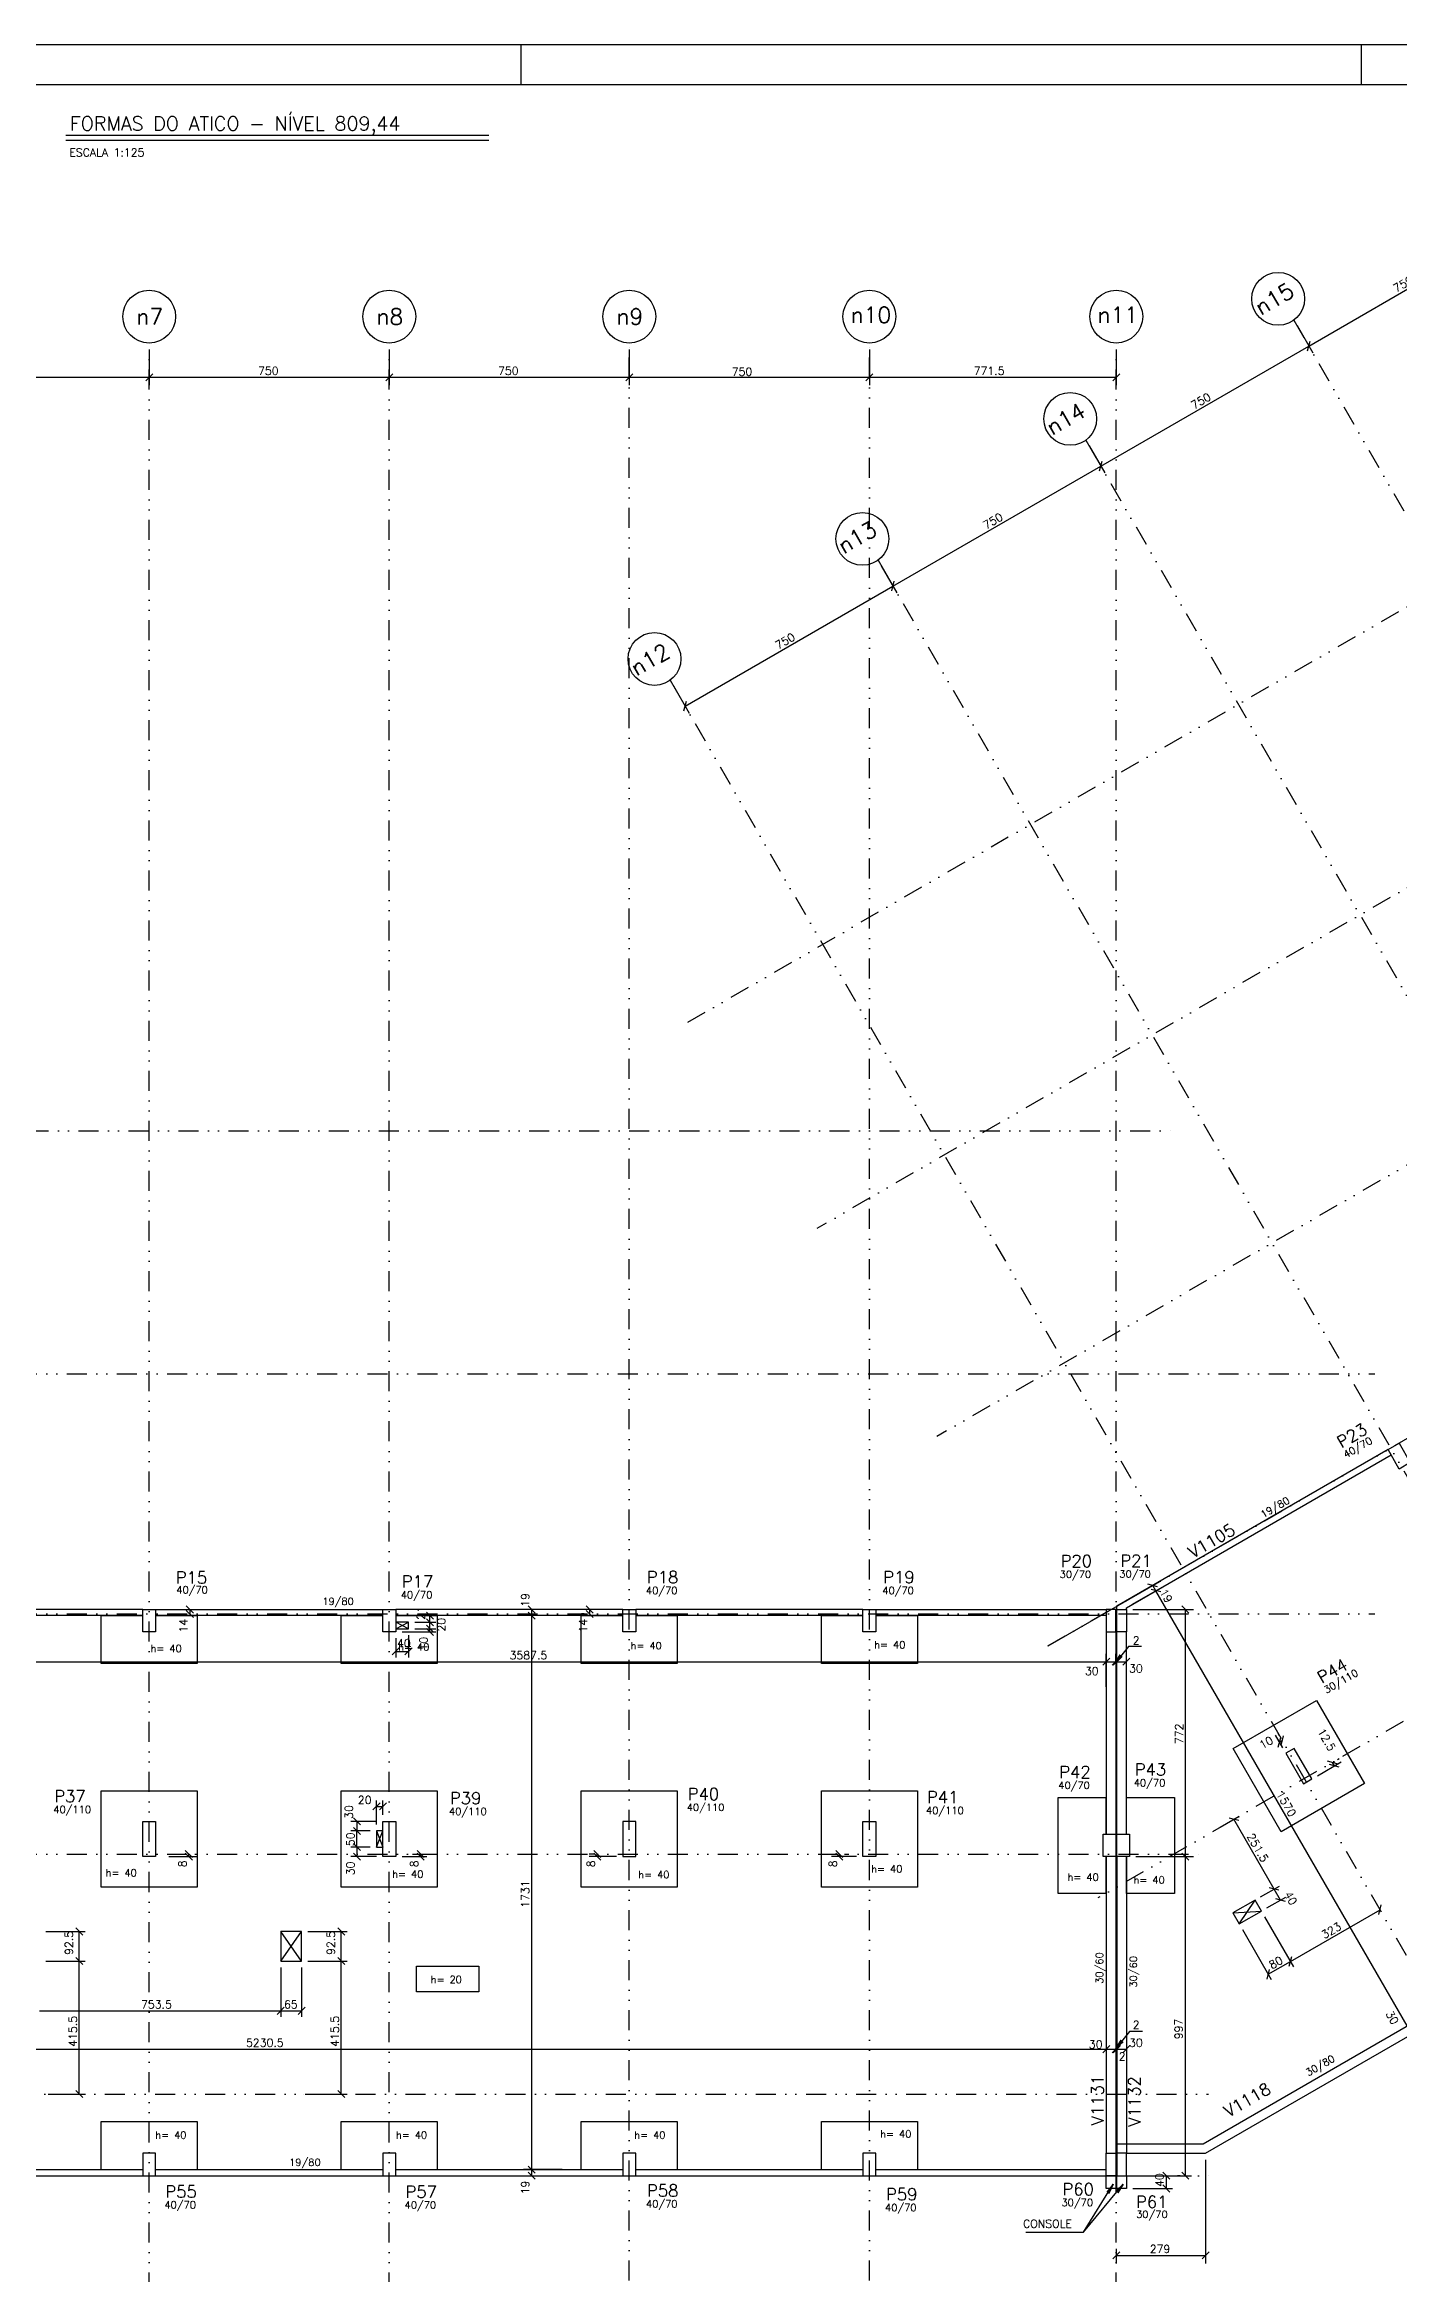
# Model space of a CAD drawing. Extents: x 553966 to 568841, y -373 to 10140.
# Drawn here: x 560377 to 564607, y 3177 to 10140 of the extents above; entities that cross this region are included whole.
import ezdxf

# ---------------------------------------------------------------- set-up
doc = ezdxf.new("R2010")
doc.units = 0
doc.header["$LTSCALE"] = 125
doc.header["$MEASUREMENT"] = 0
doc.linetypes.add('DIVIDE', pattern=[1.25, 0.5, -0.25, 0, -0.25, 0, -0.25])
doc.layers.get('0').update_dxf_attribs({"linetype": 'CONTINUOUS'})
for name, color, linetype in [('205', 14, 'DIVIDE'), ('216', 7, 'CONTINUOUS'), ('220', 4, 'CONTINUOUS'), ('221', 5, 'CONTINUOUS'), ('222', 6, 'CONTINUOUS'), ('238', 11, 'CONTINUOUS'), ('239', 4, 'CONTINUOUS'), ('250', 5, 'CONTINUOUS')]:
    doc.layers.add(name, color=color, linetype=linetype)
doc.styles.get("Standard").update_dxf_attribs({"font": 'ROMANS.SHX'})

msp = doc.modelspace()

# ---------------------------------------------------------------- linework, layer by layer
for p, q in [((553965.8, 10139.9), (568840.8, 10139.9)), ((561865.8, 10014.9), (561865.8, 10139.9)), ((564490.8, 10014.9), (564490.8, 10139.9)), ((564490.8, 10014.9), (564490.8, 10139.9))]:
    msp.add_line(p, q)
at = {"layer": '205'}
for p, q in [((566504, 9462.8), (562381.7, 7082.8)), ((564279.7, 9279.1), (567177, 4260.9)), ((560703.6, 2803.8), (560703.6, 9207.4)), ((561453.6, 2803.8), (561453.6, 9207.4)), ((562203.6, 2841.3), (562203.6, 9207.4)), ((562953.6, 2841.3), (562953.6, 9207.4)), ((563725.1, 2803.8), (563725.1, 9207.4)), ((563630.2, 8904.1), (566469.8, 3985.8)), ((566883.8, 8805), (562789.4, 6441.1)), ((562980.7, 8529.1), (565603.1, 3986.9)), ((562331.2, 8154.1), (564953.6, 3611.9)), ((567259.1, 8155.7), (563164.4, 5791.6)), ((567629, 7514.2), (563494.4, 5127.1)), ((568008.8, 6856.5), (563667.4, 4350)), ((558135.7, 6746.4), (563913.8, 6746.4)), ((554501.3, 5986.9), (564533.2, 5986.9)), ((554501.3, 5236.9), (564533.2, 5236.9)), ((554501.3, 4486.9), (563996.4, 4486.9)), ((554463.8, 3736.9), (564012.9, 3736.9)), ((554501.3, 3481.9), (564029.4, 3481.9))]:
    msp.add_line(p, q, dxfattribs=at)
at = {"layer": '216'}
for p, q in [((564322.4, 9183.1), (564330.5, 9213.3)), ((564322.4, 9183.1), (564330.5, 9213.3)), ((560692.6, 9089.6), (560714.7, 9111.7)), ((560692.6, 9089.6), (560714.7, 9111.7)), ((561442.6, 9089.6), (561464.7, 9111.7)), ((561442.6, 9089.6), (561464.7, 9111.7)), ((562192.6, 9089.6), (562214.7, 9111.7)), ((562192.6, 9089.6), (562214.7, 9111.7)), ((562942.6, 9089.6), (562964.7, 9111.7)), ((562942.6, 9089.6), (562964.7, 9111.7)), ((563714.1, 9089.6), (563736.2, 9111.7)), ((563672.9, 8808.1), (563681, 8838.3)), ((563672.9, 8808.1), (563681, 8838.3)), ((563023.4, 8433.1), (563031.4, 8463.3)), ((563023.4, 8433.1), (563031.4, 8463.3)), ((562373.8, 8058.1), (562381.9, 8088.3)), ((563854.2, 5322.1), (563824, 5330.2)), ((563863.7, 5305.6), (563833.5, 5313.7)), ((563863.7, 5305.6), (563833.5, 5313.7)), ((560819.4, 5262), (560841.5, 5239.9)), ((560819.4, 5248), (560841.5, 5225.9)), ((561909.5, 5239.9), (561887.4, 5262)), ((561909.5, 5220.9), (561887.4, 5243)), ((561909.5, 5220.9), (561887.4, 5243)), ((562068.6, 5262), (562090.7, 5239.9)), ((562068.6, 5248), (562090.7, 5225.9)), ((563952.1, 5239.9), (563930, 5262)), ((563952.1, 5239.9), (563930, 5262)), ((563682.6, 5076.8), (563704.7, 5098.9)), ((563682.6, 5076.8), (563704.7, 5098.9)), ((563682.6, 5076.8), (563704.7, 5098.9)), ((563712.6, 5076.8), (563734.7, 5098.9)), ((563712.6, 5076.8), (563734.7, 5098.9)), ((563715.6, 5076.8), (563737.7, 5098.9)), ((563715.6, 5076.8), (563737.7, 5098.9)), ((563745.6, 5076.8), (563767.7, 5098.9)), ((564231.1, 4821.3), (564239.2, 4851.5)), ((564239.7, 4826.3), (564247.8, 4856.5)), ((564415.3, 4769), (564385.1, 4777.1)), ((564421.5, 4758.2), (564391.3, 4766.3)), ((560838.4, 4475.9), (560816.3, 4498)), ((560838.4, 4467.9), (560816.3, 4490)), ((562114.5, 4475.9), (562092.4, 4498)), ((562114.5, 4467.9), (562092.4, 4490)), ((562870.9, 4475.9), (562848.8, 4498)), ((562870.9, 4467.9), (562848.8, 4490)), ((563952.1, 4467.9), (563930, 4490)), ((563952.1, 4467.9), (563930, 4490)), ((563682.6, 3866.3), (563704.7, 3888.4)), ((563682.6, 3866.3), (563704.7, 3888.4)), ((563682.6, 3866.3), (563704.7, 3888.4)), ((563682.6, 3866.3), (563704.7, 3888.4)), ((563682.6, 3866.3), (563704.7, 3888.4)), ((563682.6, 3866.3), (563704.7, 3888.4)), ((563712.6, 3866.3), (563734.7, 3888.4)), ((563712.6, 3866.3), (563734.7, 3888.4)), ((563715.6, 3866.3), (563737.7, 3888.4)), ((563715.6, 3866.3), (563737.7, 3888.4)), ((563745.6, 3866.3), (563767.7, 3888.4)), ((563767.7, 3888.4), (563745.6, 3866.3)), ((561909.5, 3489.9), (561887.4, 3512)), ((561909.5, 3489.9), (561887.4, 3512)), ((561909.5, 3489.9), (561887.4, 3512)), ((561909.5, 3470.9), (561887.4, 3493)), ((563892.6, 3470.9), (563870.5, 3493)), ((563952.1, 3470.9), (563930, 3493)), ((563952.1, 3470.9), (563930, 3493)), ((563892.6, 3430.9), (563870.5, 3453)), ((563714.1, 3222.1), (563736.2, 3244.2)), ((563993.1, 3222.1), (564015.2, 3244.2))]:
    msp.add_line(p, q, dxfattribs=at)
at = {"layer": '216', "color": 7, "linetype": 'Continuous'}
for p, q in [((561567.3, 5231.9), (561567.3, 5231.9)), ((561591.9, 5220.9), (561569.8, 5243)), ((561473.6, 5180.9), (561473.6, 5180.9)), ((561473.6, 5180.9), (561473.6, 5180.9)), ((561513.6, 5210.9), (561513.6, 5210.9)), ((561513.6, 5210.9), (561513.6, 5210.9)), ((561513.6, 5190.9), (561513.6, 5190.9)), ((561513.6, 5190.9), (561513.6, 5190.9)), ((561513.6, 5190.9), (561513.6, 5190.9)), ((561591.9, 5199.9), (561569.8, 5222)), ((561591.9, 5199.9), (561569.8, 5222)), ((561591.9, 5179.9), (561569.8, 5202)), ((561591.9, 5179.9), (561569.8, 5202)), ((561591.9, 5169.9), (561569.8, 5192)), ((561462.6, 5109), (561484.7, 5131.1)), ((561502.6, 5109), (561524.7, 5131.1)), ((561341.4, 4600), (561363.5, 4577.9)), ((561402.6, 4624.8), (561424.7, 4646.9)), ((561422.6, 4624.8), (561444.7, 4646.9)), ((564107.7, 4591.4), (564077.5, 4599.5)), ((561341.4, 4570), (561363.5, 4547.9)), ((561363.5, 4547.9), (561341.4, 4570)), ((561413.6, 4558.9), (561413.6, 4558.9)), ((561413.6, 4558.9), (561413.6, 4558.9)), ((561413.6, 4558.9), (561413.6, 4558.9)), ((561433.6, 4588.9), (561433.6, 4588.9)), ((561433.6, 4588.9), (561433.6, 4588.9)), ((564032.8, 4560.9), (564032.8, 4560.9)), ((561363.5, 4497.9), (561341.4, 4520)), ((561341.4, 4520), (561363.5, 4497.9)), ((561341.4, 4490), (561363.5, 4467.9)), ((561352.4, 4508.9), (561352.4, 4508.9)), ((561413.6, 4508.9), (561413.6, 4508.9)), ((561433.6, 4478.9), (561433.6, 4478.9)), ((561473.6, 4478.9), (561473.6, 4478.9)), ((561506, 4486.9), (561506, 4486.9)), ((561562.8, 4475.9), (561540.7, 4498)), ((561562.8, 4467.9), (561540.7, 4490)), ((564158.5, 4343.1), (564158.5, 4343.1)), ((564158.5, 4343.1), (564158.5, 4343.1)), ((564233.4, 4373.6), (564203.2, 4381.7)), ((564233.4, 4373.6), (564203.2, 4381.7)), ((564253.4, 4339), (564223.2, 4347)), ((564545, 4297.6), (564553.1, 4327.8)), ((560496.2, 4233.9), (560474.1, 4256)), ((561314.7, 4233.9), (561292.6, 4256)), ((564109.2, 4268.5), (564109.2, 4268.5)), ((564178.5, 4308.5), (564178.5, 4308.5)), ((564178.5, 4308.5), (564178.5, 4308.5)), ((564178.5, 4308.5), (564178.5, 4308.5)), ((564549, 4312.7), (564549, 4312.7)), ((561179.6, 4244.9), (561179.6, 4244.9)), ((560496.2, 4141.4), (560474.1, 4163.5)), ((560496.2, 4141.4), (560474.1, 4163.5)), ((561114.6, 4152.4), (561114.6, 4152.4)), ((561179.6, 4152.4), (561179.6, 4152.4)), ((561179.6, 4152.4), (561179.6, 4152.4)), ((561179.6, 4152.4), (561179.6, 4152.4)), ((561314.7, 4141.4), (561292.6, 4163.5)), ((561314.7, 4141.4), (561292.6, 4163.5)), ((564196, 4096.1), (564204.1, 4126.3)), ((564265.2, 4136.1), (564273.3, 4166.3)), ((564265.2, 4136.1), (564273.3, 4166.3)), ((561103.6, 3986.1), (561125.7, 4008.2)), ((561103.6, 3986.1), (561125.7, 4008.2)), ((561114.6, 3997.2), (561114.6, 3997.2)), ((561168.6, 3986.1), (561190.7, 4008.2)), ((560496.2, 3725.9), (560474.1, 3748)), ((561185.7, 3736.9), (561185.7, 3736.9)), ((561314.7, 3725.9), (561292.6, 3748))]:
    msp.add_line(p, q, dxfattribs=at)
at = {"layer": '220'}
for points in [[(564643.7, 5709.8), (564609, 5689.8), (564574, 5750.4), (564608.7, 5770.4), (564643.7, 5709.8)], [(560683.6, 5250.9), (560723.6, 5250.9), (560723.6, 5180.9), (560683.6, 5180.9), (560683.6, 5250.9)], [(561433.6, 5250.9), (561473.6, 5250.9), (561473.6, 5180.9), (561433.6, 5180.9), (561433.6, 5250.9)], [(562183.6, 5250.9), (562223.6, 5250.9), (562223.6, 5180.9), (562183.6, 5180.9), (562183.6, 5250.9)], [(562933.6, 5250.9), (562973.6, 5250.9), (562973.6, 5180.9), (562933.6, 5180.9), (562933.6, 5250.9)], [(563723.6, 5250.9), (563693.6, 5250.9), (563693.6, 5180.9), (563723.6, 5180.9), (563723.6, 5250.9)], [(563726.6, 5250.9), (563756.6, 5250.9), (563756.6, 5180.9), (563726.6, 5180.9), (563726.6, 5250.9)], [(564281, 4816.9), (564255.1, 4801.9), (564310.1, 4706.6), (564336, 4721.6), (564281, 4816.9)], [(560723.6, 4478.9), (560683.6, 4478.9), (560683.6, 4588.9), (560723.6, 4588.9), (560723.6, 4478.9)], [(561473.6, 4478.9), (561433.6, 4478.9), (561433.6, 4588.9), (561473.6, 4588.9), (561473.6, 4478.9)], [(562223.6, 4588.9), (562183.6, 4588.9), (562183.6, 4478.9), (562223.6, 4478.9), (562223.6, 4588.9)], [(562933.6, 4588.9), (562973.6, 4588.9), (562973.6, 4478.9), (562933.6, 4478.9), (562933.6, 4588.9)], [(563683.6, 4548.9), (563723.6, 4548.9), (563723.6, 4478.9), (563683.6, 4478.9), (563683.6, 4548.9)], [(563726.6, 4548.9), (563766.6, 4548.9), (563766.6, 4478.9), (563726.6, 4478.9), (563726.6, 4548.9)], [(560723.6, 3551.9), (560683.6, 3551.9), (560683.6, 3481.9), (560723.6, 3481.9), (560723.6, 3551.9)], [(561473.6, 3551.9), (561433.6, 3551.9), (561433.6, 3481.9), (561473.6, 3481.9), (561473.6, 3551.9)], [(562223.6, 3551.9), (562183.6, 3551.9), (562183.6, 3481.9), (562223.6, 3481.9), (562223.6, 3551.9)], [(562973.6, 3551.9), (562933.6, 3551.9), (562933.6, 3481.9), (562973.6, 3481.9), (562973.6, 3551.9)], [(563723.6, 3481.9), (563693.6, 3481.9), (563693.6, 3551.9), (563723.6, 3551.9), (563723.6, 3481.9)], [(563756.6, 3551.9), (563726.6, 3551.9), (563726.6, 3481.9), (563756.6, 3481.9), (563756.6, 3551.9)]]:
    msp.add_lwpolyline(points, dxfattribs=at)
at = {"layer": '221'}
msp.add_line((560442.9, 9841.4), (561764.2, 9841.4), dxfattribs=at)
for centre in [(564230.7, 9345.5), (560703.6, 9289.9), (561453.6, 9289.9), (562203.6, 9289.9), (562953.6, 9289.9), (563725.1, 9289.9), (563581.2, 8970.5), (562931.7, 8595.5), (562282.2, 8220.5)]:
    msp.add_circle(centre, 82.5, dxfattribs=at)
at = {"layer": '222'}
for p, q in [((554278.3, 10014.9), (568715.8, 10014.9)), ((560442.9, 9856.4), (561764.2, 9856.4))]:
    msp.add_line(p, q, dxfattribs=at)
at = {"layer": '238'}
for p, q in [((564574, 5750.4), (563726.6, 5261.2)), ((563756.6, 5256.6), (564583.5, 5734)), ((560683.6, 5250.9), (560110.1, 5250.9)), ((560683.6, 5231.9), (560110.1, 5231.9)), ((560553.6, 5081.9), (560553.6, 5231.9)), ((560553.6, 5231.9), (560683.6, 5231.9)), ((560723.6, 5250.9), (561433.6, 5250.9)), ((561433.6, 5231.9), (560723.6, 5231.9)), ((560723.6, 5231.9), (560853.6, 5231.9)), ((560853.6, 5231.9), (560853.6, 5081.9)), ((561303.6, 5081.9), (561303.6, 5231.9)), ((561303.6, 5231.9), (561433.6, 5231.9)), ((562183.6, 5250.9), (561473.6, 5250.9)), ((562183.6, 5231.9), (561473.6, 5231.9)), ((561473.6, 5231.9), (561603.6, 5231.9)), ((561603.6, 5231.9), (561603.6, 5081.9)), ((562053.6, 5081.9), (562053.6, 5231.9)), ((562053.6, 5231.9), (562183.6, 5231.9)), ((562933.6, 5250.9), (562223.6, 5250.9)), ((562933.6, 5231.9), (562223.6, 5231.9)), ((562223.6, 5231.9), (562353.6, 5231.9)), ((562353.6, 5231.9), (562353.6, 5081.9)), ((562803.6, 5081.9), (562803.6, 5231.9)), ((562803.6, 5231.9), (562933.6, 5231.9)), ((562973.6, 5250.9), (563693.6, 5250.9)), ((563693.6, 5231.9), (562973.6, 5231.9)), ((562973.6, 5231.9), (563103.6, 5231.9)), ((563103.6, 5231.9), (563103.6, 5081.9)), ((563726.6, 5250.9), (563726.6, 5261.2)), ((563756.6, 5250.9), (563756.6, 5256.6)), ((563693.6, 5181.9), (563693.6, 4548.9)), ((563723.6, 5181.9), (563723.6, 4548.9)), ((563726.6, 4548.9), (563726.6, 5181.9)), ((563756.6, 4548.9), (563756.6, 5181.9)), ((560853.6, 5081.9), (560553.6, 5081.9)), ((561603.6, 5081.9), (561303.6, 5081.9)), ((562353.6, 5081.9), (562053.6, 5081.9)), ((563103.6, 5081.9), (562803.6, 5081.9)), ((563543.6, 4663.9), (563693.6, 4663.9)), ((563543.6, 4363.9), (563543.6, 4663.9)), ((563693.6, 4548.9), (563693.6, 4663.9)), ((563756.6, 4663.9), (563906.6, 4663.9)), ((563756.6, 4548.9), (563756.6, 4663.9)), ((563906.6, 4663.9), (563906.6, 4363.9)), ((563693.6, 4478.9), (563693.6, 3551.9)), ((563693.6, 4363.9), (563693.6, 4478.9)), ((563723.6, 4478.9), (563723.6, 3551.9)), ((563726.6, 4478.9), (563726.6, 3551.9)), ((563756.6, 4478.9), (563756.6, 3551.9)), ((563756.6, 4363.9), (563756.6, 4478.9)), ((563693.6, 4363.9), (563543.6, 4363.9)), ((563906.6, 4363.9), (563756.6, 4363.9)), ((563996.1, 3581.9), (564744.5, 4014)), ((564004.2, 3551.9), (564724.9, 3968.1)), ((560553.6, 3500.9), (560553.6, 3650.9)), ((560553.6, 3650.9), (560853.6, 3650.9)), ((560853.6, 3650.9), (560853.6, 3500.9)), ((561303.6, 3500.9), (561303.6, 3650.9)), ((561303.6, 3650.9), (561603.6, 3650.9)), ((561603.6, 3650.9), (561603.6, 3500.9)), ((562053.6, 3500.9), (562053.6, 3650.9)), ((562053.6, 3650.9), (562353.6, 3650.9)), ((562353.6, 3650.9), (562353.6, 3500.9)), ((562803.6, 3500.9), (562803.6, 3650.9)), ((562803.6, 3650.9), (563103.6, 3650.9)), ((563103.6, 3650.9), (563103.6, 3500.9)), ((563726.6, 3581.9), (563996.1, 3581.9)), ((563756.6, 3551.9), (564004.2, 3551.9)), ((559973.6, 3500.9), (560683.6, 3500.9)), ((559973.6, 3481.9), (560683.6, 3481.9)), ((560553.6, 3500.9), (560683.6, 3500.9)), ((560723.6, 3500.9), (561433.6, 3500.9)), ((560723.6, 3500.9), (560853.6, 3500.9)), ((560723.6, 3481.9), (561433.6, 3481.9)), ((561303.6, 3500.9), (561433.6, 3500.9)), ((561473.6, 3500.9), (562183.6, 3500.9)), ((561473.6, 3500.9), (561603.6, 3500.9)), ((561473.6, 3481.9), (562183.6, 3481.9)), ((562053.6, 3500.9), (562183.6, 3500.9)), ((562223.6, 3500.9), (562933.6, 3500.9)), ((562223.6, 3500.9), (562353.6, 3500.9)), ((562223.6, 3481.9), (562953.6, 3481.9)), ((562803.6, 3500.9), (562933.6, 3500.9)), ((562973.6, 3500.9), (563693.6, 3500.9)), ((562973.6, 3500.9), (563103.6, 3500.9)), ((562973.6, 3481.9), (563693.6, 3481.9))]:
    msp.add_line(p, q, dxfattribs=at)
for points in [[(561473.6, 5190.9), (561513.6, 5190.9), (561513.6, 5210.9), (561473.6, 5210.9), (561473.6, 5190.9)], [(564090.6, 4816.6), (564350.5, 4966.6), (564500.5, 4706.8), (564240.6, 4556.8), (564090.6, 4816.6)], [(560553.6, 4683.9), (560853.6, 4683.9), (560853.6, 4383.9), (560553.6, 4383.9), (560553.6, 4683.9)], [(561303.6, 4683.9), (561603.6, 4683.9), (561603.6, 4383.9), (561303.6, 4383.9), (561303.6, 4683.9)], [(562053.6, 4683.9), (562353.6, 4683.9), (562353.6, 4383.9), (562053.6, 4383.9), (562053.6, 4683.9)], [(562803.6, 4683.9), (563103.6, 4683.9), (563103.6, 4383.9), (562803.6, 4383.9), (562803.6, 4683.9)], [(561413.6, 4508.9), (561433.6, 4508.9), (561433.6, 4558.9), (561413.6, 4558.9), (561413.6, 4508.9)], [(564109.2, 4268.5), (564178.5, 4308.5), (564158.5, 4343.1), (564089.2, 4303.1), (564109.2, 4268.5)], [(561114.6, 4152.4), (561179.6, 4152.4), (561179.6, 4244.9), (561114.6, 4244.9), (561114.6, 4152.4)], [(563693.6, 3481.9), (563723.6, 3481.9), (563723.6, 3441.9), (563693.6, 3441.9), (563693.6, 3481.9)], [(563726.6, 3481.9), (563756.6, 3481.9), (563756.6, 3441.9), (563726.6, 3441.9), (563726.6, 3481.9)]]:
    msp.add_lwpolyline(points, dxfattribs=at)
at = {"layer": '239'}
msp.add_lwpolyline([(561538.9, 4136.6), (561733.9, 4136.6), (561733.9, 4056.1), (561538.9, 4056.1), (561538.9, 4136.6)], dxfattribs=at)
at = {"layer": '250'}
for p, q in [((564326.4, 9198.2), (564984.2, 9578)), ((564289.7, 9261.8), (564338.9, 9176.6)), ((563676.9, 8823.2), (564326.4, 9198.2)), ((560703.6, 9187.4), (560703.6, 9075.6)), ((561453.6, 9187.4), (561453.6, 9075.6)), ((562203.6, 9187.4), (562203.6, 9075.6)), ((562953.6, 9187.4), (562953.6, 9075.6)), ((563725.1, 9187.4), (563725.1, 9075.6)), ((559953.6, 9100.6), (560703.6, 9100.6)), ((560703.6, 9100.6), (561453.6, 9100.6)), ((561453.6, 9100.6), (562203.6, 9100.6)), ((562203.6, 9100.6), (562953.6, 9100.6)), ((562953.6, 9100.6), (563725.1, 9100.6)), ((563640.2, 8886.8), (563689.4, 8801.6)), ((563027.4, 8448.2), (563676.9, 8823.2)), ((562990.7, 8511.8), (563039.9, 8426.6)), ((562377.9, 8073.2), (563027.4, 8448.2)), ((562341.2, 8136.8), (562390.4, 8051.6)), ((563511.7, 5137.1), (563860.8, 5338.6)), ((563774, 5266.6), (563870.3, 5322.2)), ((563848.6, 5309.7), (563839.1, 5326.1)), ((564633.6, 3950), (563848.6, 5309.7)), ((560755.1, 5250.9), (560855.4, 5250.9)), ((560830.4, 5250.9), (560830.4, 5236.9)), ((561925.9, 5250.9), (561873.5, 5250.9)), ((561910.1, 5231.9), (561873.5, 5231.9)), ((561898.5, 5231.9), (561898.5, 5250.9)), ((561898.5, 3500.9), (561898.5, 5231.9)), ((562163.6, 5250.9), (562054.6, 5250.9)), ((562063, 5236.9), (562054.6, 5236.9)), ((562079.6, 5250.9), (562079.6, 5236.9)), ((563776.6, 5250.9), (563966, 5250.9)), ((563941, 4478.9), (563941, 5251.9)), ((561513.6, 5190.9), (561473.6, 5210.9)), ((561473.6, 5190.9), (561513.6, 5210.9)), ((563693.6, 5161.9), (563693.6, 5062.8)), ((560106.1, 5087.8), (563693.6, 5087.8)), ((563693.6, 5009.5), (563693.6, 5112.8)), ((563693.6, 5087.8), (563723.6, 5087.8)), ((563723.6, 5081.6), (563723.6, 5112.8)), ((563723.6, 5087.8), (563726.6, 5087.8)), ((563726.6, 5072.9), (563726.6, 5112.8)), ((563726.6, 5087.8), (563756.6, 5087.8)), ((563756.6, 5064.2), (563756.6, 5112.8)), ((564245.1, 4819.2), (564222.6, 4858)), ((564235.4, 4855.8), (564231.3, 4863)), ((564235.1, 4836.4), (564243.8, 4841.4)), ((564353.4, 4731.6), (564428.1, 4774.7)), ((564406.4, 4762.2), (564400.2, 4773)), ((564415.7, 4782), (564421.8, 4785.5)), ((561413.6, 4558.9), (561433.6, 4508.9)), ((561413.6, 4508.9), (561433.6, 4558.9)), ((560765.1, 4478.9), (560852.4, 4478.9)), ((560827.4, 4478.9), (560827.4, 4486.9)), ((560846.1, 4486.9), (560852.4, 4486.9)), ((562093.5, 4486.9), (562078.5, 4486.9)), ((562163.6, 4478.9), (562078.5, 4478.9)), ((562103.5, 4478.9), (562103.5, 4486.9)), ((562913.6, 4478.9), (562834.8, 4478.9)), ((562859.8, 4478.9), (562859.8, 4486.9)), ((562876.1, 4486.9), (562884.8, 4486.9)), ((563786.6, 4478.9), (563966, 4478.9)), ((563941, 3481.9), (563941, 4478.9)), ((564109.2, 4268.5), (564158.5, 4343.1)), ((564089.2, 4303.1), (564178.5, 4308.5)), ((561179.6, 4152.4), (561114.6, 4244.9)), ((561114.6, 4152.4), (561179.6, 4244.9)), ((563693.6, 3996.7), (563693.6, 3852.4)), ((563693.6, 3962.7), (563693.6, 3852.4)), ((563693.6, 3925.4), (563693.6, 3852.4)), ((563693.6, 3914.9), (563693.6, 3852.4)), ((563756.6, 3950.8), (563756.6, 3852.4)), ((558463.1, 3877.4), (563693.6, 3877.4)), ((563693.6, 3877.4), (563723.6, 3877.4)), ((563723.6, 3877.4), (563726.6, 3877.4)), ((563726.6, 3877.4), (563756.6, 3877.4)), ((561993.9, 3500.9), (561873.5, 3500.9)), ((561943.7, 3500.9), (561873.5, 3500.9)), ((561898.5, 3481.9), (561898.5, 3500.9)), ((561909.4, 3481.9), (561923.5, 3481.9)), ((563776.6, 3481.9), (563959.8, 3481.9)), ((563881.5, 3441.9), (563881.5, 3481.9)), ((563924.8, 3481.9), (563916, 3481.9)), ((564004.2, 3531.9), (564004.2, 3208.1)), ((563776.6, 3441.9), (563900.3, 3441.9)), ((563725.1, 3253.6), (563725.1, 3208.1)), ((563725.1, 3233.1), (564004.2, 3233.1))]:
    msp.add_line(p, q, dxfattribs=at)
at = {"layer": '250', "color": 5, "linetype": 'Continuous'}
for p, q in [((561580.8, 5210.9), (561580.8, 5231.9)), ((561587.3, 5231.9), (561599.6, 5231.9)), ((561473.6, 5160.9), (561473.6, 5101.3)), ((561493.6, 5180.9), (561599.6, 5180.9)), ((561513.6, 5170.9), (561513.6, 5101.3)), ((561533.6, 5210.9), (561599.6, 5210.9)), ((561533.6, 5210.9), (561599.6, 5210.9)), ((561533.6, 5190.9), (561599.6, 5190.9)), ((561533.6, 5190.9), (561599.6, 5190.9)), ((561580.8, 5190.9), (561580.8, 5210.9)), ((561580.8, 5180.9), (561580.8, 5190.9)), ((561473.6, 5120.1), (561513.6, 5120.1)), ((561413.6, 4578.9), (561413.6, 4654.6)), ((561413.6, 4635.8), (561433.6, 4635.8)), ((561433.6, 4608.9), (561433.6, 4654.6)), ((564050.1, 4570.9), (564108.8, 4604.8)), ((561413.6, 4588.9), (561333.7, 4588.9)), ((561393.6, 4558.9), (561333.7, 4558.9)), ((561393.6, 4558.9), (561333.7, 4558.9)), ((561352.4, 4588.9), (561352.4, 4558.9)), ((561352.4, 4508.9), (561352.4, 4558.9)), ((564218.3, 4377.6), (564092.6, 4595.4)), ((561393.6, 4508.9), (561333.7, 4508.9)), ((561413.6, 4478.9), (561333.7, 4478.9)), ((561352.4, 4508.9), (561352.4, 4478.9)), ((561493.6, 4478.9), (561570.5, 4478.9)), ((561526, 4486.9), (561570.5, 4486.9)), ((561551.7, 4478.9), (561551.7, 4486.9)), ((564175.8, 4353.1), (564234.5, 4387)), ((564175.8, 4353.1), (564234.5, 4387)), ((564195.8, 4318.5), (564254.5, 4352.4)), ((564238.3, 4343), (564218.3, 4377.6)), ((564119.2, 4251.1), (564209.4, 4095)), ((564188.5, 4291.1), (564278.7, 4135)), ((564188.5, 4291.1), (564278.7, 4135)), ((564269.3, 4151.2), (564549, 4312.7)), ((560381.1, 4244.9), (560503.9, 4244.9)), ((560485.1, 4152.4), (560485.1, 4244.9)), ((561199.6, 4244.9), (561322.4, 4244.9)), ((561303.6, 4152.4), (561303.6, 4244.9)), ((560381.1, 4152.4), (560503.9, 4152.4)), ((560381.1, 4152.4), (560503.9, 4152.4)), ((560485.1, 3736.9), (560485.1, 4152.4)), ((561114.6, 4132.4), (561114.6, 3978.4)), ((561179.6, 4132.4), (561179.6, 3978.4)), ((561199.6, 4152.4), (561322.4, 4152.4)), ((561199.6, 4152.4), (561322.4, 4152.4)), ((561303.6, 3736.9), (561303.6, 4152.4)), ((564200, 4111.2), (564269.3, 4151.2)), ((560361.1, 3997.2), (561114.6, 3997.2)), ((561114.6, 3997.2), (561179.6, 3997.2)), ((560388.2, 3736.9), (560503.9, 3736.9)), ((561205.7, 3736.9), (561322.4, 3736.9))]:
    msp.add_line(p, q, dxfattribs=at)
at = {"layer": '250'}
for points in [[(563803.7, 5135.7), (563763.4, 5135.7), (563721.3, 5082.7), (563737.3, 5109.5), (563721.3, 5082.7), (563743.7, 5104.4)], [(563806.5, 3932), (563766.2, 3932), (563724.1, 3879), (563740.2, 3905.8), (563724.1, 3879), (563746.5, 3900.7)], [(563442.2, 3305.3), (563623.1, 3305.3), (563714.9, 3455.2), (563702.2, 3426.7), (563714.9, 3455.2), (563695.3, 3430.9)], [(563623.1, 3305.3), (563746.1, 3455.2), (563729.6, 3428.7), (563746.1, 3455.2), (563723.3, 3433.9)]]:
    msp.add_lwpolyline(points, dxfattribs=at)

# ---------------------------------------------------------------- texts
at = {"layer": '216'}
for s, height, p in [('ESCALA 1:125', 25, (560454, 9790.3)), ('750', 25, (561043.6, 9108.1)), ('750', 25, (561793.6, 9108.1)), ('750', 25, (562523.5, 9105.4)), ('771.5', 25, (563279.4, 9108.1)), ('30/70', 22.5, (563548.2, 5349.5)), ('30/70', 22.5, (563734.7, 5350.5)), ('40/70', 22.5, (560788.4, 5301.1)), ('19/80', 22.5, (561244.3, 5265.3)), ('40/70', 22.5, (561489.9, 5285.4)), ('40/70', 22.5, (562255.6, 5299)), ('40/70', 22.5, (562994.1, 5299)), ('2', 25, (563776.6, 5142)), ('h= 40', 22.5, (560707.8, 5117.8)), ('h= 40', 22.5, (561481.2, 5122.3)), ('3587.5', 25, (561829.4, 5095.3)), ('h= 40', 22.5, (562207.6, 5126.8)), ('h= 40', 22.5, (562968.7, 5129.4)), ('30', 25, (563627.2, 5046.1)), ('30', 25, (563765, 5054.1)), ('40/70', 22.5, (563543.9, 4690.2)), ('40/70', 22.5, (563779.8, 4698.3)), ('40/110', 22.5, (560404, 4614.7)), ('40/110', 22.5, (561640.2, 4608.8)), ('40/110', 22.5, (562383.1, 4621.6)), ('40/110', 22.5, (563130.6, 4611.8)), ('h= 40', 22.5, (560567.5, 4417)), ('h= 40', 22.5, (561462.7, 4412.9)), ('h= 40', 22.5, (562231.6, 4411.5)), ('h= 40', 22.5, (562959.4, 4429.3)), ('h= 40', 22.5, (563572.7, 4403.4)), ('h= 40', 22.5, (563779, 4394.8)), ('h= 20', 22.5, (561583, 4083.6)), ('5230.5', 25, (561005.9, 3884.9)), ('30', 25, (563639.1, 3879.6)), ('30', 25, (563765, 3884.9)), ('2', 25, (563776.5, 3941.1)), ('2', 25, (563732.7, 3842.3)), ('h= 40', 22.5, (562987.5, 3601.3)), ('h= 40', 22.5, (560722.7, 3597.6)), ('h= 40', 22.5, (561474.6, 3597.6)), ('h= 40', 22.5, (562219, 3597.6)), ('19/80', 22.5, (561140.8, 3512.6)), ('30/70', 22.5, (563554, 3386.9)), ('40/70', 22.5, (560751.2, 3379.6)), ('40/70', 22.5, (561501.6, 3379.1)), ('40/70', 22.5, (562255.9, 3382.7)), ('40/70', 22.5, (563002.6, 3371.1)), ('CONSOLE', 25, (563433.5, 3319.5)), ('30/70', 22.5, (563787.1, 3349.9)), ('279', 25, (563829.6, 3240.6))]:
    msp.add_text(s, height=height, dxfattribs=at).set_placement(p)
for s, height, rotation, p in [('759.5', 25, 30, (564599.6, 9364.6)), ('750', 25, 30, (563967.6, 8999.7)), ('750', 25, 30, (563318.1, 8624.7)), ('750', 25, 30, (562668.6, 8249.7)), ('40/70', 22.5, 30, (564442.3, 5722.7)), ('19/80', 22.5, 30, (564184.1, 5535.8)), ('19', 25, 90, (561891, 5259.3)), ('19', 25, 300, (563859.3, 5306.2)), ('14', 25, 90, (560822.9, 5178.6)), ('14', 25, 90, (562072.1, 5178.6)), ('30/110', 22.5, 30, (564381.4, 4987.5)), ('772', 25, 90, (563933.5, 4830.4)), ('12.5', 25, 300, (564352.5, 4870.6)), ('10', 25, 30.00005, (564180.9, 4813.7)), ('1570', 25, 300, (564223.9, 4674.7)), ('8', 25, 90, (560819.9, 4445.6)), ('8', 25, 90, (562096, 4445.6)), ('8', 25, 90, (562852.3, 4445.6)), ('1731', 25, 90, (561891, 4318.9)), ('30/60', 22.5, 90, (563683.6, 4081.6)), ('30/60', 22.5, 90, (563789.4, 4069.8)), ('997', 25, 90, (563932.3, 3908.1)), ('30', 25, 300, (564565.6, 3988.1)), ('30/80', 22.5, 30, (564324.9, 3792.1)), ('40', 25, 90, (563872.6, 3446.9)), ('19', 25, 90, (561891, 3423.6))]:
    msp.add_text(s, height=height, rotation=rotation, dxfattribs=at).set_placement(p)
at = {"layer": '216', "color": 7, "linetype": 'Continuous'}
for s, rotation, p in [('21', 90, (561565.1, 5218.7)), ('10', 90, (561573.3, 5122.6)), ('20', 90, (561628.7, 5181.8)), ('30', 90, (561340, 4596.9)), ('50', 90, (561344.9, 4511.4)), ('251.5', 300, (564131.9, 4542.3)), ('30', 90, (561344.9, 4420.6)), ('8', 90, (561544.2, 4445.6)), ('40', 300, (564248.6, 4361.5)), ('323', 30, (564375.1, 4220.9)), ('92.5', 90, (560465.4, 4171.6)), ('92.5', 90, (561283.9, 4171.6)), ('80', 30, (564211.4, 4126.4)), ('415.5', 90, (560477.6, 3884.7)), ('415.5', 90, (561296.1, 3884.7))]:
    msp.add_text(s, height=25, rotation=rotation, dxfattribs=at).set_placement(p)
for s, p in [('40', (561478, 5132.7)), ('20', (561355.3, 4643.3)), ('753.5', (560677.9, 4004.7)), ('65', (561124.6, 4004.7))]:
    msp.add_text(s, height=25, dxfattribs=at).set_placement(p)
at = {"layer": '220'}
for s, height, rotation, p in [('n15', 50, 30, (564176.7, 9292.7)), ('n14', 50, 30, (563525, 8917.7)), ('n13', 50, 30, (562873.3, 8547.1)), ('n12', 50, 30, (562226, 8165.5)), ('P23', 37.5, 30, (564427.9, 5753.6)), ('V1105', 37.5, 30, (563964.3, 5410)), ('P44', 37.5, 30, (564366.9, 5018.4)), ('V1131', 37.5, 90, (563685.4, 3639.8)), ('V1132', 37.5, 90, (563800.2, 3635.5)), ('V1118', 37.5, 30, (564075.4, 3663.5))]:
    msp.add_text(s, height=height, rotation=rotation, dxfattribs=at).set_placement(p)
for s, height, p in [('n7', 50, (560663.4, 9265.1)), ('n8', 50, (561413.4, 9265.1)), ('n9', 50, (562163.4, 9265.1)), ('n10', 50, (562895, 9270.3)), ('n11', 50, (563666.5, 9270.3)), ('P15', 37.5, (560786.7, 5331.6)), ('P18', 37.5, (562258.5, 5333)), ('P19', 37.5, (562997, 5333)), ('P20', 37.5, (563551.2, 5383.5)), ('P21', 37.5, (563737.6, 5384.5)), ('P17', 37.5, (561492.9, 5319.4)), ('P42', 37.5, (563546.9, 4724.2)), ('P43', 37.5, (563782.8, 4732.3)), ('P37', 37.5, (560407, 4648.7)), ('P39', 37.5, (561643.2, 4642.8)), ('P40', 37.5, (562386, 4655.6)), ('P41', 37.5, (563133.5, 4645.8)), ('P55', 37.5, (560754.1, 3413.6)), ('P57', 37.5, (561504.5, 3413.1)), ('P58', 37.5, (562258.9, 3416.7)), ('P59', 37.5, (563005.6, 3405.1)), ('P60', 37.5, (563557, 3420.9)), ('P61', 37.5, (563786.7, 3381.4))]:
    msp.add_text(s, height=height, dxfattribs=at).set_placement(p)
at = {"layer": '222'}
msp.add_text('FORMAS DO ATICO - NÍVEL 809,44', height=43.75, dxfattribs=at).set_placement((560455.5, 9871.4))

doc.saveas('drawing.dxf')
